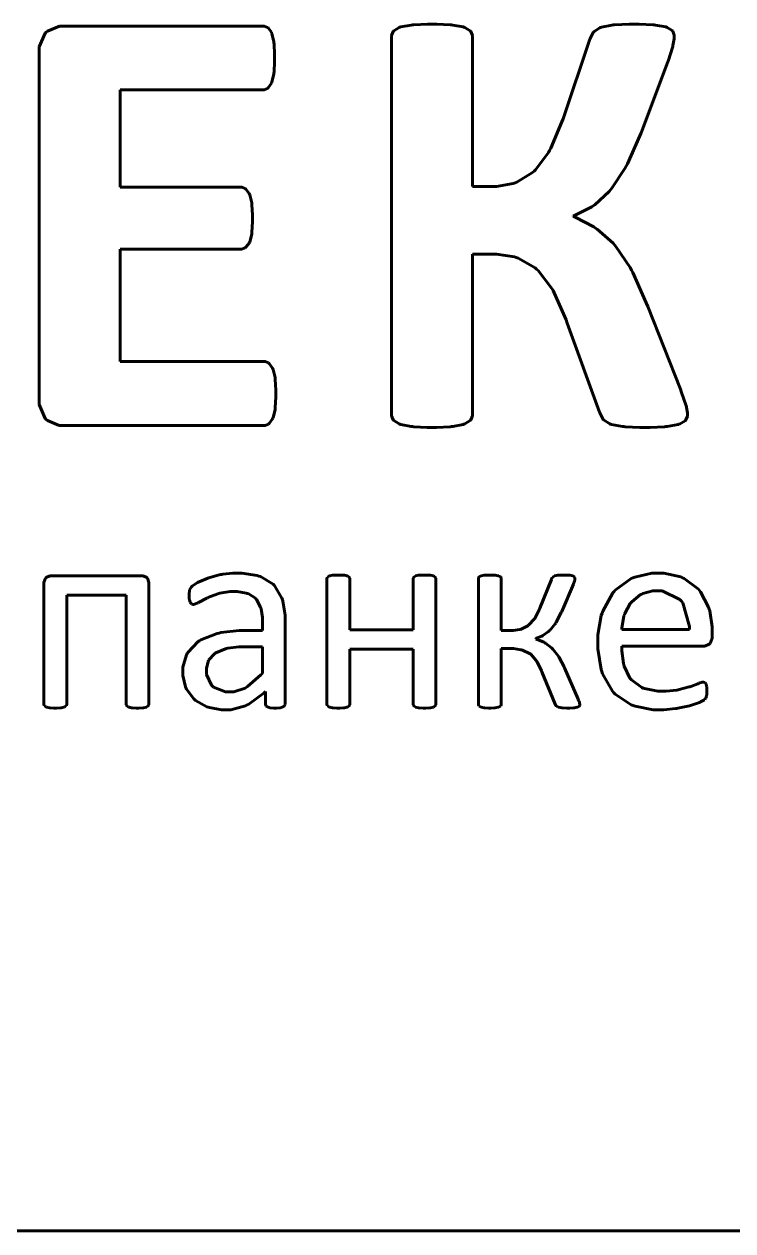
# Model space of a CAD drawing. Header units: millimetres. Extents: x 0 to 242, y 0 to 295.
# Drawn here: x 127.6 to 183.9, y 0 to 95.9 of the extents above; entities that cross this region are included whole.
import ezdxf

# ---------------------------------------------------------------- set-up
doc = ezdxf.new("R2010")
doc.units = ezdxf.units.MM
doc.linetypes.add('K5LT_BASIC', pattern=[0])
doc.layers.add('SLICE', color=1, linetype='Continuous', true_color=0xff0000)

msp = doc.modelspace()

# ---------------------------------------------------------------- linework, layer by layer
at = {"layer": 'SLICE', "color": 5, "linetype": 'K5LT_BASIC', "lineweight": 60, "true_color": 0x0000ff}
for p, q in [((158.584, 95.872), (159.674, 95.92)), ((159.674, 95.92), (160.038, 95.92)), ((160.038, 95.92), (160.423, 95.92)), ((160.423, 95.92), (161.492, 95.872)), ((174.53, 95.872), (175.706, 95.92)), ((175.706, 95.92), (176.102, 95.92)), ((176.102, 95.92), (176.494, 95.92)), ((176.494, 95.92), (177.579, 95.872)), ((128.853, 94.125), (129.315, 95.215)), ((129.315, 95.215), (129.407, 95.291)), ((129.407, 95.291), (129.499, 95.372)), ((129.499, 95.372), (130.443, 95.769)), ((130.443, 95.769), (130.763, 95.769)), ((130.763, 95.769), (146.611, 95.769)), ((146.611, 95.769), (146.708, 95.769)), ((146.708, 95.769), (146.974, 95.665)), ((146.974, 95.665), (147.006, 95.644)), ((147.006, 95.644), (147.034, 95.622)), ((147.034, 95.622), (147.279, 95.269)), ((147.279, 95.269), (147.299, 95.215)), ((147.299, 95.215), (147.316, 95.166)), ((147.316, 95.166), (147.473, 94.51)), ((156.81, 95.025), (156.941, 95.34)), ((156.81, 94.911), (156.81, 95.025)), ((156.941, 95.34), (156.967, 95.367)), ((156.967, 95.367), (156.995, 95.4)), ((156.995, 95.4), (157.434, 95.655)), ((157.434, 95.655), (157.494, 95.676)), ((157.494, 95.676), (157.554, 95.698)), ((157.554, 95.698), (158.373, 95.85)), ((158.373, 95.85), (158.481, 95.861)), ((158.481, 95.861), (158.584, 95.872)), ((161.492, 95.872), (161.595, 95.861)), ((161.595, 95.861), (161.698, 95.85)), ((161.698, 95.85), (162.512, 95.698)), ((162.512, 95.698), (162.577, 95.676)), ((162.577, 95.676), (162.637, 95.655)), ((162.637, 95.655), (163.06, 95.4)), ((163.06, 95.4), (163.087, 95.367)), ((163.087, 95.367), (163.109, 95.34)), ((163.109, 95.34), (163.24, 95.02)), ((163.24, 95.02), (163.24, 94.911)), ((172.598, 94.781), (172.842, 95.253)), ((172.842, 95.253), (172.874, 95.291)), ((172.874, 95.291), (172.902, 95.335)), ((172.902, 95.335), (173.363, 95.638)), ((173.363, 95.638), (173.429, 95.66)), ((173.429, 95.66), (173.488, 95.687)), ((173.488, 95.687), (174.323, 95.85)), ((174.323, 95.85), (174.431, 95.861)), ((174.431, 95.861), (174.53, 95.872)), ((177.579, 95.872), (177.681, 95.861)), ((177.681, 95.861), (177.784, 95.85)), ((177.784, 95.85), (178.598, 95.703)), ((178.598, 95.703), (178.658, 95.682)), ((178.658, 95.682), (178.717, 95.665)), ((178.717, 95.665), (179.113, 95.421)), ((179.113, 95.421), (179.136, 95.389)), ((179.136, 95.389), (179.152, 95.362)), ((179.152, 95.362), (179.26, 95.047)), ((179.26, 95.047), (179.26, 94.938)), ((128.853, 93.734), (128.853, 94.125)), ((147.473, 94.51), (147.484, 94.428)), ((147.484, 94.428), (147.49, 94.347)), ((147.49, 94.347), (147.538, 93.495)), ((156.81, 64.904), (156.81, 94.911)), ((163.24, 94.911), (163.24, 83.008)), ((170.444, 88.401), (172.581, 94.722)), ((172.581, 94.722), (172.598, 94.781)), ((179.13, 94.076), (178.811, 93.056)), ((179.152, 94.152), (179.13, 94.076)), ((179.169, 94.233), (179.152, 94.152)), ((179.26, 94.743), (179.169, 94.233)), ((179.26, 94.938), (179.26, 94.743)), ((128.853, 66.059), (128.853, 93.734)), ((147.538, 93.495), (147.538, 93.208)), ((147.538, 93.208), (147.538, 92.915)), ((178.811, 93.056), (178.766, 92.931)), ((147.49, 92.117), (147.484, 92.036)), ((147.538, 92.915), (147.49, 92.117)), ((178.766, 92.931), (176.64, 87.294)), ((147.279, 91.217), (147.034, 90.853)), ((147.299, 91.266), (147.279, 91.217)), ((147.316, 91.314), (147.299, 91.266)), ((147.473, 91.96), (147.316, 91.314)), ((147.484, 92.036), (147.473, 91.96)), ((146.611, 90.696), (135.282, 90.696)), ((135.282, 90.696), (135.282, 82.959)), ((146.698, 90.696), (146.611, 90.696)), ((146.974, 90.804), (146.698, 90.696)), ((147.006, 90.826), (146.974, 90.804)), ((147.034, 90.853), (147.006, 90.826)), ((170.358, 88.151), (170.444, 88.401)), ((169.467, 86.063), (170.358, 88.151)), ((176.64, 87.294), (176.542, 87.034)), ((176.542, 87.034), (175.56, 84.809)), ((168.252, 84.343), (169.283, 85.721)), ((169.283, 85.721), (169.376, 85.889)), ((169.376, 85.889), (169.467, 86.063)), ((175.359, 84.44), (174.329, 82.878)), ((175.463, 84.625), (175.359, 84.44)), ((175.56, 84.809), (175.463, 84.625)), ((166.766, 83.355), (168.03, 84.131)), ((168.03, 84.131), (168.144, 84.234)), ((168.144, 84.234), (168.252, 84.343)), ((135.282, 82.959), (144.826, 82.959)), ((144.826, 82.959), (144.923, 82.959)), ((144.923, 82.959), (145.199, 82.851)), ((145.199, 82.851), (145.233, 82.824)), ((145.233, 82.824), (145.259, 82.802)), ((145.259, 82.802), (145.52, 82.455)), ((163.24, 83.008), (164.688, 83.008)), ((164.688, 83.008), (165.17, 83.008)), ((165.17, 83.008), (166.49, 83.258)), ((166.49, 83.258), (166.63, 83.301)), ((166.63, 83.301), (166.766, 83.355)), ((174.112, 82.623), (172.967, 81.57)), ((174.22, 82.748), (174.112, 82.623)), ((174.329, 82.878), (174.22, 82.748)), ((145.52, 82.455), (145.542, 82.406)), ((145.542, 82.406), (145.558, 82.362)), ((145.558, 82.362), (145.716, 81.728)), ((145.716, 81.728), (145.726, 81.646)), ((145.726, 81.646), (145.731, 81.57)), ((145.731, 81.57), (145.78, 80.762)), ((172.967, 81.57), (172.848, 81.484)), ((145.78, 80.762), (145.78, 80.491)), ((171.399, 80.729), (171.252, 80.675)), ((171.252, 80.675), (171.252, 80.659)), ((171.252, 80.659), (171.415, 80.588)), ((172.729, 81.402), (171.399, 80.729)), ((171.415, 80.588), (172.891, 79.802)), ((172.848, 81.484), (172.729, 81.402)), ((145.78, 80.198), (145.731, 79.389)), ((145.78, 80.491), (145.78, 80.198)), ((172.891, 79.802), (173.027, 79.71)), ((173.027, 79.71), (173.156, 79.623)), ((173.156, 79.623), (174.411, 78.505)), ((145.716, 79.232), (145.558, 78.614)), ((145.726, 79.308), (145.716, 79.232)), ((145.731, 79.389), (145.726, 79.308)), ((144.826, 78.038), (135.282, 78.038)), ((135.282, 78.038), (135.282, 69.097)), ((144.917, 78.038), (144.826, 78.038)), ((145.199, 78.142), (144.917, 78.038)), ((145.233, 78.163), (145.199, 78.142)), ((145.259, 78.185), (145.233, 78.163)), ((145.52, 78.516), (145.259, 78.185)), ((145.542, 78.565), (145.52, 78.516)), ((145.558, 78.614), (145.542, 78.565)), ((174.411, 78.505), (174.53, 78.369)), ((174.53, 78.369), (174.644, 78.234)), ((174.644, 78.234), (175.761, 76.579)), ((164.688, 77.637), (163.24, 77.637)), ((163.24, 77.637), (163.24, 64.904)), ((165.16, 77.637), (164.688, 77.637)), ((166.576, 77.415), (165.16, 77.637)), ((166.727, 77.366), (166.576, 77.415)), ((166.874, 77.322), (166.727, 77.366)), ((168.226, 76.557), (166.874, 77.322)), ((168.345, 76.449), (168.226, 76.557)), ((168.463, 76.34), (168.345, 76.449)), ((169.549, 74.919), (168.463, 76.34)), ((175.761, 76.579), (175.87, 76.378)), ((175.87, 76.378), (175.973, 76.183)), ((175.973, 76.183), (177.052, 73.769)), ((169.652, 74.745), (169.549, 74.919)), ((169.749, 74.572), (169.652, 74.745)), ((170.688, 72.412), (169.749, 74.572)), ((177.052, 73.769), (177.166, 73.481)), ((177.166, 73.481), (179.77, 66.895)), ((170.78, 72.152), (170.688, 72.412)), ((173.335, 65.077), (170.78, 72.152)), ((135.282, 69.097), (146.687, 69.097)), ((146.687, 69.097), (146.784, 69.097)), ((146.784, 69.097), (147.055, 68.989)), ((147.055, 68.989), (147.088, 68.962)), ((147.088, 68.962), (147.115, 68.94)), ((147.115, 68.94), (147.376, 68.582)), ((147.376, 68.582), (147.398, 68.528)), ((147.398, 68.528), (147.419, 68.479)), ((147.419, 68.479), (147.572, 67.839)), ((147.572, 67.839), (147.581, 67.757)), ((147.581, 67.757), (147.592, 67.676)), ((147.592, 67.676), (147.641, 66.841)), ((147.641, 66.26), (147.592, 65.446)), ((147.641, 66.841), (147.641, 66.558)), ((147.641, 66.558), (147.641, 66.26)), ((179.77, 66.895), (179.836, 66.732)), ((179.836, 66.732), (180.226, 65.571)), ((128.853, 65.69), (128.853, 66.059)), ((129.315, 64.584), (128.853, 65.69)), ((147.572, 65.289), (147.419, 64.643)), ((147.581, 65.365), (147.572, 65.289)), ((147.592, 65.446), (147.581, 65.365)), ((180.226, 65.571), (180.242, 65.506)), ((180.242, 65.506), (180.254, 65.446)), ((180.254, 65.446), (180.319, 65.023)), ((129.407, 64.502), (129.315, 64.584)), ((129.499, 64.426), (129.407, 64.502)), ((130.421, 64.025), (129.499, 64.426)), ((147.376, 64.546), (147.115, 64.182)), ((147.398, 64.594), (147.376, 64.546)), ((147.419, 64.643), (147.398, 64.594)), ((156.81, 64.801), (156.81, 64.904)), ((156.941, 64.481), (156.81, 64.801)), ((156.967, 64.448), (156.941, 64.481)), ((156.995, 64.421), (156.967, 64.448)), ((157.434, 64.16), (156.995, 64.421)), ((163.06, 64.421), (162.637, 64.16)), ((163.087, 64.448), (163.06, 64.421)), ((163.109, 64.481), (163.087, 64.448)), ((163.24, 64.79), (163.109, 64.481)), ((163.24, 64.904), (163.24, 64.79)), ((173.352, 65.023), (173.335, 65.077)), ((173.597, 64.54), (173.352, 65.023)), ((173.629, 64.502), (173.597, 64.54)), ((173.662, 64.464), (173.629, 64.502)), ((174.149, 64.16), (173.662, 64.464)), ((180.14, 64.399), (179.699, 64.139)), ((180.166, 64.426), (180.14, 64.399)), ((180.188, 64.459), (180.166, 64.426)), ((180.319, 64.768), (180.188, 64.459)), ((180.319, 65.023), (180.319, 64.877)), ((180.319, 64.877), (180.319, 64.768)), ((130.763, 64.025), (130.421, 64.025)), ((146.687, 64.025), (130.763, 64.025)), ((146.779, 64.025), (146.687, 64.025)), ((147.055, 64.133), (146.779, 64.025)), ((147.088, 64.155), (147.055, 64.133)), ((147.115, 64.182), (147.088, 64.155)), ((157.494, 64.133), (157.434, 64.16)), ((157.554, 64.112), (157.494, 64.133)), ((158.373, 63.943), (157.554, 64.112)), ((158.481, 63.933), (158.373, 63.943)), ((158.584, 63.922), (158.481, 63.933)), ((159.648, 63.873), (158.584, 63.922)), ((160.038, 63.873), (159.648, 63.873)), ((160.402, 63.873), (160.038, 63.873)), ((161.492, 63.922), (160.402, 63.873)), ((161.595, 63.933), (161.492, 63.922)), ((161.698, 63.943), (161.595, 63.933)), ((162.512, 64.112), (161.698, 63.943)), ((162.577, 64.133), (162.512, 64.112)), ((162.637, 64.16), (162.577, 64.133)), ((174.22, 64.133), (174.149, 64.16)), ((174.285, 64.112), (174.22, 64.133)), ((175.159, 63.943), (174.285, 64.112)), ((175.267, 63.933), (175.159, 63.943)), ((175.37, 63.922), (175.267, 63.933)), ((176.548, 63.873), (175.37, 63.922)), ((176.976, 63.873), (176.548, 63.873)), ((177.356, 63.873), (176.976, 63.873)), ((178.506, 63.922), (177.356, 63.873)), ((178.615, 63.933), (178.506, 63.922)), ((178.717, 63.943), (178.615, 63.933)), ((179.574, 64.101), (178.717, 63.943)), ((179.64, 64.117), (179.574, 64.101)), ((179.699, 64.139), (179.64, 64.117)), ((129.217, 51.541), (129.342, 51.883)), ((129.342, 51.883), (129.369, 51.91)), ((129.369, 51.91), (129.391, 51.937)), ((129.391, 51.937), (129.678, 52.067)), ((129.678, 52.067), (129.776, 52.067)), ((129.776, 52.067), (137.013, 52.067)), ((137.013, 52.067), (137.111, 52.067)), ((137.111, 52.067), (137.393, 51.937)), ((137.393, 51.937), (137.42, 51.91)), ((137.42, 51.91), (137.442, 51.883)), ((137.442, 51.883), (137.561, 51.536)), ((141.538, 51.595), (142.232, 51.894)), ((142.232, 51.894), (142.314, 51.921)), ((142.314, 51.921), (142.39, 51.948)), ((142.39, 51.948), (143.247, 52.17)), ((143.247, 52.17), (143.345, 52.187)), ((143.345, 52.187), (143.437, 52.208)), ((143.437, 52.208), (144.213, 52.29)), ((144.213, 52.29), (144.473, 52.29)), ((144.473, 52.29), (144.923, 52.29)), ((144.923, 52.29), (146.16, 52.094)), ((146.16, 52.094), (146.286, 52.051)), ((146.286, 52.051), (146.41, 52.013)), ((146.41, 52.013), (147.413, 51.422)), ((151.694, 51.829), (151.722, 51.932)), ((151.694, 51.791), (151.694, 51.829)), ((151.722, 51.932), (151.733, 51.943)), ((151.733, 51.943), (151.738, 51.953)), ((151.738, 51.953), (151.856, 52.046)), ((151.856, 52.046), (151.879, 52.051)), ((151.879, 52.051), (151.895, 52.062)), ((151.895, 52.062), (152.129, 52.116)), ((152.129, 52.116), (152.16, 52.116)), ((152.16, 52.116), (152.188, 52.122)), ((152.188, 52.122), (152.497, 52.132)), ((152.497, 52.132), (152.606, 52.132)), ((152.606, 52.132), (152.715, 52.132)), ((152.715, 52.132), (153.017, 52.122)), ((153.017, 52.122), (153.051, 52.116)), ((153.051, 52.116), (153.077, 52.116)), ((153.077, 52.116), (153.311, 52.062)), ((153.311, 52.062), (153.333, 52.051)), ((153.333, 52.051), (153.349, 52.046)), ((153.349, 52.046), (153.463, 51.953)), ((153.463, 51.953), (153.474, 51.943)), ((153.474, 51.943), (153.479, 51.932)), ((153.479, 51.932), (153.517, 51.829)), ((153.517, 51.829), (153.517, 51.791)), ((158.53, 51.829), (158.567, 51.932)), ((158.53, 51.791), (158.53, 51.829)), ((158.567, 51.932), (158.579, 51.943)), ((158.579, 51.943), (158.584, 51.953)), ((158.584, 51.953), (158.704, 52.046)), ((158.704, 52.046), (158.72, 52.051)), ((158.72, 52.051), (158.737, 52.062)), ((158.737, 52.062), (158.965, 52.116)), ((158.965, 52.116), (158.997, 52.116)), ((158.997, 52.116), (159.024, 52.122)), ((159.024, 52.122), (159.344, 52.132)), ((159.344, 52.132), (159.452, 52.132)), ((159.452, 52.132), (159.561, 52.132)), ((159.561, 52.132), (159.854, 52.122)), ((159.854, 52.122), (159.887, 52.116)), ((159.887, 52.116), (159.913, 52.116)), ((159.913, 52.116), (160.147, 52.062)), ((160.147, 52.062), (160.169, 52.051)), ((160.169, 52.051), (160.185, 52.046)), ((160.185, 52.046), (160.299, 51.953)), ((160.299, 51.953), (160.309, 51.943)), ((160.309, 51.943), (160.315, 51.932)), ((160.315, 51.932), (160.354, 51.829)), ((160.354, 51.829), (160.354, 51.791)), ((163.722, 51.91), (163.761, 51.975)), ((163.722, 51.883), (163.722, 51.91)), ((163.722, 41.835), (163.722, 51.883)), ((163.761, 51.975), (163.772, 51.981)), ((163.772, 51.981), (163.776, 51.991)), ((163.776, 51.991), (163.906, 52.062)), ((163.906, 52.062), (163.929, 52.067)), ((163.929, 52.067), (163.945, 52.073)), ((163.945, 52.073), (164.183, 52.116)), ((164.183, 52.116), (164.216, 52.116)), ((164.216, 52.116), (164.242, 52.122)), ((164.242, 52.122), (164.53, 52.132)), ((164.53, 52.132), (164.629, 52.132)), ((164.629, 52.132), (164.726, 52.132)), ((164.726, 52.132), (164.997, 52.122)), ((164.997, 52.122), (165.03, 52.116)), ((165.03, 52.116), (165.056, 52.116)), ((165.056, 52.116), (165.295, 52.073)), ((165.295, 52.073), (165.317, 52.067)), ((165.317, 52.067), (165.334, 52.062)), ((165.334, 52.062), (165.474, 51.991)), ((165.474, 51.991), (165.485, 51.981)), ((165.485, 51.981), (165.491, 51.975)), ((165.491, 51.975), (165.54, 51.905)), ((165.54, 51.905), (165.54, 51.877)), ((165.54, 51.877), (165.54, 47.727)), ((169.522, 51.807), (169.587, 51.937)), ((169.522, 51.791), (169.522, 51.807)), ((169.587, 51.937), (169.598, 51.948)), ((169.598, 51.948), (169.604, 51.959)), ((169.604, 51.959), (169.738, 52.051)), ((169.738, 52.051), (169.761, 52.057)), ((169.761, 52.057), (169.777, 52.067)), ((169.777, 52.067), (170.022, 52.116)), ((170.022, 52.116), (170.054, 52.116)), ((170.054, 52.116), (170.081, 52.122)), ((170.081, 52.122), (170.417, 52.132)), ((170.417, 52.132), (170.531, 52.132)), ((170.531, 52.132), (170.64, 52.132)), ((170.64, 52.132), (170.933, 52.122)), ((170.933, 52.122), (170.965, 52.116)), ((170.965, 52.116), (170.992, 52.116)), ((170.992, 52.116), (171.215, 52.073)), ((171.215, 52.073), (171.231, 52.067)), ((171.231, 52.067), (171.241, 52.062)), ((171.241, 52.062), (171.351, 51.991)), ((171.351, 51.991), (171.356, 51.981)), ((171.356, 51.981), (171.361, 51.975)), ((171.361, 51.975), (171.388, 51.91)), ((171.388, 51.834), (171.366, 51.693)), ((171.388, 51.91), (171.388, 51.883)), ((171.388, 51.883), (171.388, 51.834)), ((174.595, 50.944), (175.842, 51.85)), ((175.842, 51.85), (175.988, 51.91)), ((175.988, 51.91), (176.135, 51.975)), ((176.135, 51.975), (177.497, 52.29)), ((177.497, 52.29), (177.954, 52.29)), ((177.954, 52.29), (178.447, 52.29)), ((178.447, 52.29), (179.798, 51.981)), ((179.798, 51.981), (179.933, 51.915)), ((179.933, 51.915), (180.069, 51.856)), ((180.069, 51.856), (181.187, 51.02)), ((129.217, 51.416), (129.217, 51.541)), ((129.217, 41.906), (129.217, 51.416)), ((137.561, 51.536), (137.561, 51.416)), ((137.561, 51.416), (137.561, 41.906)), ((140.746, 50.602), (140.773, 50.901)), ((140.773, 50.901), (140.784, 50.928)), ((140.784, 50.928), (140.789, 50.955)), ((140.789, 50.955), (140.941, 51.205)), ((140.941, 51.205), (140.968, 51.226)), ((140.968, 51.226), (140.99, 51.254)), ((140.99, 51.254), (141.419, 51.53)), ((141.419, 51.53), (141.478, 51.563)), ((141.478, 51.563), (141.538, 51.595)), ((147.413, 51.422), (147.49, 51.34)), ((147.49, 51.34), (147.566, 51.264)), ((147.566, 51.264), (148.119, 50.299)), ((151.694, 41.906), (151.694, 51.791)), ((153.517, 51.791), (153.517, 47.771)), ((158.53, 47.771), (158.53, 51.791)), ((160.354, 51.791), (160.354, 41.906)), ((168.605, 49.512), (169.522, 51.791)), ((171.28, 51.416), (170.336, 49.241)), ((171.286, 51.443), (171.28, 51.416)), ((171.356, 51.655), (171.286, 51.443)), ((171.361, 51.671), (171.356, 51.655)), ((171.366, 51.693), (171.361, 51.671)), ((174.491, 50.825), (174.595, 50.944)), ((177.567, 50.874), (176.77, 50.668)), ((177.866, 50.874), (177.567, 50.874)), ((178.327, 50.874), (177.866, 50.874)), ((179.727, 50.196), (178.327, 50.874)), ((181.187, 51.02), (181.279, 50.912)), ((181.279, 50.912), (181.366, 50.809)), ((135.738, 50.537), (131.04, 50.537)), ((131.04, 50.537), (131.04, 41.906)), ((135.738, 41.906), (135.738, 50.537)), ((140.746, 50.494), (140.746, 50.602)), ((140.746, 50.429), (140.746, 50.494)), ((140.762, 50.217), (140.746, 50.429)), ((140.768, 50.19), (140.762, 50.217)), ((140.768, 50.168), (140.768, 50.19)), ((140.827, 49.984), (140.768, 50.168)), ((140.838, 49.968), (140.827, 49.984)), ((140.844, 49.957), (140.838, 49.968)), ((140.941, 49.848), (140.844, 49.957)), ((141.457, 49.93), (141.109, 49.794)), ((141.505, 49.957), (141.457, 49.93)), ((141.549, 49.984), (141.505, 49.957)), ((142.108, 50.277), (141.549, 49.984)), ((142.178, 50.31), (142.108, 50.277)), ((142.243, 50.347), (142.178, 50.31)), ((143.019, 50.641), (142.243, 50.347)), ((143.111, 50.668), (143.019, 50.641)), ((143.198, 50.695), (143.111, 50.668)), ((144.006, 50.83), (143.198, 50.695)), ((144.31, 50.83), (144.006, 50.83)), ((144.555, 50.83), (144.31, 50.83)), ((145.287, 50.706), (144.555, 50.83)), ((145.363, 50.678), (145.287, 50.706)), ((145.433, 50.657), (145.363, 50.678)), ((146.009, 50.288), (145.433, 50.657)), ((146.058, 50.239), (146.009, 50.288)), ((146.101, 50.19), (146.058, 50.239)), ((146.426, 49.588), (146.101, 50.19)), ((148.119, 50.299), (148.156, 50.179)), ((148.156, 50.179), (148.19, 50.065)), ((148.19, 50.065), (148.369, 48.942)), ((173.597, 49.273), (174.388, 50.711)), ((174.388, 50.711), (174.491, 50.825)), ((175.783, 49.881), (175.338, 49.067)), ((175.842, 49.946), (175.783, 49.881)), ((175.897, 50.017), (175.842, 49.946)), ((176.602, 50.586), (175.897, 50.017)), ((176.688, 50.624), (176.602, 50.586)), ((176.77, 50.668), (176.688, 50.624)), ((179.841, 50.06), (179.727, 50.196)), ((179.949, 49.924), (179.841, 50.06)), ((180.481, 48.053), (179.949, 49.924)), ((181.366, 50.809), (182.005, 49.572)), ((140.952, 49.837), (140.941, 49.848)), ((140.963, 49.832), (140.952, 49.837)), ((141.066, 49.794), (140.963, 49.832)), ((141.109, 49.794), (141.066, 49.794)), ((146.448, 49.512), (146.426, 49.588)), ((146.465, 49.442), (146.448, 49.512)), ((146.567, 48.752), (146.465, 49.442)), ((148.369, 48.942), (148.369, 48.563)), ((168.231, 48.747), (168.573, 49.431)), ((168.573, 49.431), (168.605, 49.512)), ((170.298, 49.149), (169.902, 48.378)), ((170.336, 49.241), (170.298, 49.149)), ((173.211, 47.385), (173.483, 48.932)), ((173.483, 48.932), (173.542, 49.1)), ((173.542, 49.1), (173.597, 49.273)), ((175.311, 48.975), (175.279, 48.883)), ((175.338, 49.067), (175.311, 48.975)), ((182.005, 49.572), (182.049, 49.425)), ((182.049, 49.425), (182.087, 49.284)), ((182.087, 49.284), (182.298, 48.031)), ((146.567, 48.497), (146.567, 48.752)), ((146.567, 47.727), (146.567, 48.497)), ((148.369, 48.563), (148.369, 41.895)), ((167.119, 47.836), (167.64, 48.096)), ((167.64, 48.096), (167.688, 48.129)), ((167.688, 48.129), (167.731, 48.167)), ((167.731, 48.167), (168.155, 48.633)), ((168.155, 48.633), (168.192, 48.687)), ((168.192, 48.687), (168.231, 48.747)), ((169.815, 48.253), (169.381, 47.732)), ((169.858, 48.313), (169.815, 48.253)), ((169.902, 48.378), (169.858, 48.313)), ((175.279, 48.883), (175.105, 47.917)), ((180.476, 47.814), (180.481, 48.053)), ((182.298, 48.031), (182.298, 47.608)), ((141.674, 46.984), (142.97, 47.488)), ((142.97, 47.488), (143.128, 47.521)), ((143.128, 47.521), (143.28, 47.559)), ((143.28, 47.559), (144.723, 47.727)), ((144.723, 47.727), (145.205, 47.727)), ((145.205, 47.727), (146.567, 47.727)), ((153.517, 47.771), (158.53, 47.771)), ((165.54, 47.727), (166.305, 47.727)), ((166.305, 47.727), (166.495, 47.727)), ((166.495, 47.727), (167.005, 47.803)), ((167.005, 47.803), (167.065, 47.819)), ((167.065, 47.819), (167.119, 47.836)), ((168.317, 47.109), (168.28, 47.092)), ((168.28, 47.092), (168.28, 47.071)), ((168.28, 47.071), (168.34, 47.049)), ((168.752, 47.282), (168.317, 47.109)), ((168.34, 47.049), (168.93, 46.788)), ((168.801, 47.304), (168.752, 47.282)), ((168.844, 47.331), (168.801, 47.304)), ((169.294, 47.651), (168.844, 47.331)), ((169.337, 47.689), (169.294, 47.651)), ((169.381, 47.732), (169.337, 47.689)), ((173.211, 46.81), (173.211, 47.385)), ((175.105, 47.917), (175.105, 47.814)), ((175.105, 47.814), (180.476, 47.814)), ((182.298, 47.125), (182.12, 46.702)), ((182.298, 47.608), (182.298, 47.277)), ((182.298, 47.277), (182.298, 47.125)), ((140.643, 45.991), (141.462, 46.848)), ((141.462, 46.848), (141.571, 46.913)), ((141.571, 46.913), (141.674, 46.984)), ((143.638, 46.278), (142.878, 45.964)), ((143.73, 46.295), (143.638, 46.278)), ((143.817, 46.317), (143.73, 46.295)), ((144.695, 46.42), (143.817, 46.317)), ((145.022, 46.42), (144.695, 46.42)), ((146.567, 46.42), (145.022, 46.42)), ((146.567, 44.32), (146.567, 46.42)), ((158.53, 46.241), (153.517, 46.241)), ((153.517, 46.241), (153.517, 41.906)), ((158.53, 41.906), (158.53, 46.241)), ((166.305, 46.284), (165.54, 46.284)), ((165.54, 46.284), (165.54, 41.835)), ((166.499, 46.284), (166.305, 46.284)), ((167.091, 46.203), (166.499, 46.284)), ((167.156, 46.186), (167.091, 46.203)), ((167.216, 46.17), (167.156, 46.186)), ((167.774, 45.91), (167.216, 46.17)), ((168.93, 46.788), (168.984, 46.756)), ((168.984, 46.756), (169.04, 46.723)), ((169.04, 46.723), (169.538, 46.344)), ((169.538, 46.344), (169.587, 46.295)), ((169.587, 46.295), (169.63, 46.251)), ((169.63, 46.251), (170.065, 45.703)), ((173.211, 46.268), (173.211, 46.81)), ((173.477, 44.629), (173.211, 46.268)), ((181.594, 46.49), (175.105, 46.49)), ((175.105, 46.49), (175.105, 46.121)), ((175.105, 46.121), (175.24, 45.117)), ((181.708, 46.49), (181.594, 46.49)), ((182.049, 46.642), (181.708, 46.49)), ((182.087, 46.669), (182.049, 46.642)), ((182.12, 46.702), (182.087, 46.669)), ((140.252, 44.803), (140.529, 45.79)), ((140.529, 45.79), (140.589, 45.888)), ((140.589, 45.888), (140.643, 45.991)), ((142.254, 45.275), (142.118, 44.716)), ((142.287, 45.329), (142.254, 45.275)), ((142.314, 45.389), (142.287, 45.329)), ((142.759, 45.882), (142.314, 45.389)), ((142.818, 45.92), (142.759, 45.882)), ((142.878, 45.964), (142.818, 45.92)), ((167.824, 45.872), (167.774, 45.91)), ((167.873, 45.839), (167.824, 45.872)), ((168.306, 45.351), (167.873, 45.839)), ((168.345, 45.291), (168.306, 45.351)), ((168.383, 45.231), (168.345, 45.291)), ((168.73, 44.526), (168.383, 45.231)), ((170.065, 45.703), (170.108, 45.638)), ((170.108, 45.638), (170.145, 45.579)), ((170.145, 45.579), (170.526, 44.852)), ((175.24, 45.117), (175.267, 45.004)), ((140.252, 44.439), (140.252, 44.803)), ((140.252, 44.146), (140.252, 44.439)), ((140.453, 43.262), (140.252, 44.146)), ((142.118, 44.716), (142.118, 44.526)), ((142.118, 44.526), (142.118, 44.222)), ((142.118, 44.222), (142.52, 43.381)), ((145.39, 43.267), (146.454, 44.195)), ((146.454, 44.195), (146.567, 44.32)), ((168.762, 44.445), (168.73, 44.526)), ((169.815, 41.884), (168.762, 44.445)), ((170.526, 44.852), (170.563, 44.77)), ((170.563, 44.77), (171.648, 42.264)), ((173.531, 44.461), (173.477, 44.629)), ((173.58, 44.293), (173.531, 44.461)), ((174.366, 42.893), (173.58, 44.293)), ((175.267, 45.004), (175.294, 44.895)), ((175.294, 44.895), (175.755, 43.951)), ((140.496, 43.164), (140.453, 43.262)), ((140.534, 43.072), (140.496, 43.164)), ((142.52, 43.381), (142.601, 43.305)), ((142.601, 43.305), (142.683, 43.229)), ((142.683, 43.229), (143.648, 42.844)), ((145.19, 43.148), (145.292, 43.208)), ((145.292, 43.208), (145.39, 43.267)), ((175.755, 43.951), (175.82, 43.87)), ((175.82, 43.87), (175.88, 43.794)), ((175.88, 43.794), (176.711, 43.186)), ((176.711, 43.186), (176.813, 43.143)), ((179.662, 43.029), (180.454, 43.24)), ((180.454, 43.24), (180.524, 43.262)), ((180.524, 43.262), (180.59, 43.289)), ((180.59, 43.289), (181.142, 43.501)), ((181.142, 43.501), (181.187, 43.517)), ((181.187, 43.517), (181.23, 43.539)), ((181.23, 43.539), (181.49, 43.631)), ((181.49, 43.631), (181.577, 43.631)), ((181.577, 43.631), (181.609, 43.631)), ((181.609, 43.631), (181.702, 43.604)), ((181.702, 43.604), (181.713, 43.593)), ((181.713, 43.593), (181.717, 43.587)), ((181.717, 43.587), (181.799, 43.495)), ((181.799, 43.495), (181.805, 43.479)), ((181.805, 43.479), (181.81, 43.468)), ((181.81, 43.468), (181.848, 43.295)), ((181.848, 43.295), (181.854, 43.267)), ((181.854, 43.267), (181.854, 43.246)), ((181.854, 43.246), (181.87, 43.018)), ((141.115, 42.285), (140.534, 43.072)), ((141.191, 42.22), (141.115, 42.285)), ((141.261, 42.161), (141.191, 42.22)), ((143.648, 42.844), (143.974, 42.844)), ((143.974, 42.844), (144.299, 42.844)), ((144.299, 42.844), (145.19, 43.148)), ((146.698, 42.768), (145.498, 41.873)), ((146.806, 42.882), (146.698, 42.768)), ((146.806, 41.895), (146.806, 42.882)), ((171.648, 42.264), (171.654, 42.253)), ((171.654, 42.253), (171.708, 42.134)), ((174.47, 42.779), (174.366, 42.893)), ((174.573, 42.671), (174.47, 42.779)), ((175.859, 41.83), (174.573, 42.671)), ((176.813, 43.143), (176.916, 43.105)), ((176.916, 43.105), (177.969, 42.893)), ((177.969, 42.893), (178.322, 42.893)), ((178.322, 42.893), (178.631, 42.893)), ((178.631, 42.893), (179.483, 42.991)), ((179.483, 42.991), (179.574, 43.007)), ((179.574, 43.007), (179.662, 43.029)), ((181.669, 42.22), (181.37, 42.063)), ((181.68, 42.231), (181.669, 42.22)), ((181.691, 42.242), (181.68, 42.231)), ((181.767, 42.345), (181.691, 42.242)), ((181.777, 42.356), (181.767, 42.345)), ((181.783, 42.367), (181.777, 42.356)), ((181.827, 42.492), (181.783, 42.367)), ((181.831, 42.502), (181.827, 42.492)), ((181.854, 42.671), (181.831, 42.519)), ((181.831, 42.519), (181.831, 42.502)), ((181.859, 42.687), (181.854, 42.671)), ((181.87, 42.877), (181.859, 42.709)), ((181.859, 42.709), (181.859, 42.687)), ((181.87, 43.018), (181.87, 42.937)), ((181.87, 42.937), (181.87, 42.877)), ((129.217, 41.873), (129.217, 41.906)), ((129.25, 41.765), (129.217, 41.873)), ((129.255, 41.754), (129.25, 41.765)), ((129.26, 41.748), (129.255, 41.754)), ((129.38, 41.662), (129.26, 41.748)), ((129.401, 41.651), (129.38, 41.662)), ((129.418, 41.645), (129.401, 41.651)), ((129.651, 41.591), (129.418, 41.645)), ((129.684, 41.586), (129.651, 41.591)), ((129.711, 41.586), (129.684, 41.586)), ((130.015, 41.564), (129.711, 41.586)), ((130.128, 41.564), (130.015, 41.564)), ((130.226, 41.564), (130.128, 41.564)), ((130.53, 41.586), (130.226, 41.564)), ((130.562, 41.586), (130.53, 41.586)), ((130.59, 41.591), (130.562, 41.586)), ((130.828, 41.645), (130.59, 41.591)), ((130.845, 41.651), (130.828, 41.645)), ((130.861, 41.662), (130.845, 41.651)), ((130.986, 41.748), (130.861, 41.662)), ((130.996, 41.754), (130.986, 41.748)), ((131.002, 41.765), (130.996, 41.754)), ((131.04, 41.868), (131.002, 41.765)), ((131.04, 41.906), (131.04, 41.868)), ((135.738, 41.873), (135.738, 41.906)), ((135.776, 41.765), (135.738, 41.873)), ((135.787, 41.754), (135.776, 41.765)), ((135.792, 41.748), (135.787, 41.754)), ((135.912, 41.662), (135.792, 41.748)), ((135.934, 41.651), (135.912, 41.662)), ((135.95, 41.645), (135.934, 41.651)), ((136.183, 41.591), (135.95, 41.645)), ((136.216, 41.586), (136.183, 41.591)), ((136.243, 41.586), (136.216, 41.586)), ((136.547, 41.564), (136.243, 41.586)), ((136.661, 41.564), (136.547, 41.564)), ((136.758, 41.564), (136.661, 41.564)), ((137.067, 41.586), (136.758, 41.564)), ((137.1, 41.586), (137.067, 41.586)), ((137.127, 41.591), (137.1, 41.586)), ((137.36, 41.645), (137.127, 41.591)), ((137.377, 41.651), (137.36, 41.645)), ((137.393, 41.662), (137.377, 41.651)), ((137.507, 41.748), (137.393, 41.662)), ((137.518, 41.754), (137.507, 41.748)), ((137.523, 41.765), (137.518, 41.754)), ((137.561, 41.868), (137.523, 41.765)), ((137.561, 41.906), (137.561, 41.868)), ((142.156, 41.667), (141.261, 42.161)), ((142.265, 41.629), (142.156, 41.667)), ((142.368, 41.597), (142.265, 41.629)), ((143.323, 41.428), (142.368, 41.597)), ((143.681, 41.428), (143.323, 41.428)), ((144.066, 41.428), (143.681, 41.428)), ((145.233, 41.748), (144.066, 41.428)), ((145.369, 41.808), (145.233, 41.748)), ((145.498, 41.873), (145.369, 41.808)), ((146.806, 41.851), (146.806, 41.895)), ((146.872, 41.705), (146.806, 41.851)), ((146.887, 41.694), (146.872, 41.705)), ((146.898, 41.683), (146.887, 41.694)), ((147.105, 41.602), (146.898, 41.683)), ((147.137, 41.597), (147.105, 41.602)), ((147.165, 41.591), (147.137, 41.597)), ((147.473, 41.564), (147.165, 41.591)), ((147.587, 41.564), (147.473, 41.564)), ((147.69, 41.564), (147.587, 41.564)), ((148.01, 41.591), (147.69, 41.564)), ((148.037, 41.597), (148.01, 41.591)), ((148.059, 41.602), (148.037, 41.597)), ((148.266, 41.683), (148.059, 41.602)), ((148.281, 41.694), (148.266, 41.683)), ((148.292, 41.705), (148.281, 41.694)), ((148.369, 41.846), (148.292, 41.705)), ((148.369, 41.895), (148.369, 41.846)), ((151.694, 41.873), (151.694, 41.906)), ((151.722, 41.765), (151.694, 41.873)), ((151.733, 41.754), (151.722, 41.765)), ((151.738, 41.748), (151.733, 41.754)), ((151.856, 41.662), (151.738, 41.748)), ((151.879, 41.651), (151.856, 41.662)), ((151.895, 41.645), (151.879, 41.651)), ((152.129, 41.591), (151.895, 41.645)), ((152.16, 41.586), (152.129, 41.591)), ((152.188, 41.586), (152.16, 41.586)), ((152.491, 41.564), (152.188, 41.586)), ((152.606, 41.564), (152.491, 41.564)), ((152.709, 41.564), (152.606, 41.564)), ((153.017, 41.586), (152.709, 41.564)), ((153.051, 41.586), (153.017, 41.586)), ((153.077, 41.591), (153.051, 41.586)), ((153.311, 41.645), (153.077, 41.591)), ((153.333, 41.651), (153.311, 41.645)), ((153.349, 41.662), (153.333, 41.651)), ((153.463, 41.748), (153.349, 41.662)), ((153.474, 41.754), (153.463, 41.748)), ((153.479, 41.765), (153.474, 41.754)), ((153.517, 41.868), (153.479, 41.765)), ((153.517, 41.906), (153.517, 41.868)), ((158.53, 41.873), (158.53, 41.906)), ((158.567, 41.765), (158.53, 41.873)), ((158.579, 41.754), (158.567, 41.765)), ((158.584, 41.748), (158.579, 41.754)), ((158.704, 41.662), (158.584, 41.748)), ((158.72, 41.651), (158.704, 41.662)), ((158.737, 41.645), (158.72, 41.651)), ((158.965, 41.591), (158.737, 41.645)), ((158.997, 41.586), (158.965, 41.591)), ((159.024, 41.586), (158.997, 41.586)), ((159.338, 41.564), (159.024, 41.586)), ((159.452, 41.564), (159.338, 41.564)), ((159.551, 41.564), (159.452, 41.564)), ((159.854, 41.586), (159.551, 41.564)), ((159.887, 41.586), (159.854, 41.586)), ((159.913, 41.591), (159.887, 41.586)), ((160.147, 41.645), (159.913, 41.591)), ((160.169, 41.651), (160.147, 41.645)), ((160.185, 41.662), (160.169, 41.651)), ((160.299, 41.748), (160.185, 41.662)), ((160.309, 41.754), (160.299, 41.748)), ((160.315, 41.765), (160.309, 41.754)), ((160.354, 41.868), (160.315, 41.765)), ((160.354, 41.906), (160.354, 41.868)), ((163.722, 41.813), (163.722, 41.835)), ((163.761, 41.737), (163.722, 41.813)), ((163.772, 41.727), (163.761, 41.737)), ((163.776, 41.721), (163.772, 41.727)), ((163.906, 41.645), (163.776, 41.721)), ((163.929, 41.64), (163.906, 41.645)), ((163.945, 41.634), (163.929, 41.64)), ((164.183, 41.591), (163.945, 41.634)), ((164.216, 41.586), (164.183, 41.591)), ((164.242, 41.586), (164.216, 41.586)), ((164.526, 41.564), (164.242, 41.586)), ((164.629, 41.564), (164.526, 41.564)), ((164.72, 41.564), (164.629, 41.564)), ((164.997, 41.586), (164.72, 41.564)), ((165.03, 41.586), (164.997, 41.586)), ((165.056, 41.591), (165.03, 41.586)), ((165.295, 41.634), (165.056, 41.591)), ((165.317, 41.64), (165.295, 41.634)), ((165.334, 41.645), (165.317, 41.64)), ((165.474, 41.721), (165.334, 41.645)), ((165.485, 41.727), (165.474, 41.721)), ((165.491, 41.737), (165.485, 41.727)), ((165.54, 41.808), (165.491, 41.737)), ((165.54, 41.835), (165.54, 41.808)), ((169.815, 41.873), (169.815, 41.884)), ((169.88, 41.754), (169.815, 41.873)), ((169.891, 41.743), (169.88, 41.754)), ((169.897, 41.737), (169.891, 41.743)), ((170.042, 41.656), (169.897, 41.737)), ((170.065, 41.645), (170.042, 41.656)), ((170.081, 41.64), (170.065, 41.645)), ((170.347, 41.591), (170.081, 41.64)), ((170.379, 41.586), (170.347, 41.591)), ((170.412, 41.586), (170.379, 41.586)), ((170.754, 41.564), (170.412, 41.586)), ((170.879, 41.564), (170.754, 41.564)), ((170.976, 41.564), (170.879, 41.564)), ((171.28, 41.58), (170.976, 41.564)), ((171.312, 41.58), (171.28, 41.58)), ((171.34, 41.586), (171.312, 41.58)), ((171.567, 41.624), (171.34, 41.586)), ((171.588, 41.629), (171.567, 41.624)), ((171.605, 41.634), (171.588, 41.629)), ((171.724, 41.71), (171.605, 41.634)), ((171.708, 42.134), (171.713, 42.123)), ((171.713, 42.123), (171.713, 42.112)), ((171.713, 42.112), (171.741, 42.009)), ((171.735, 41.716), (171.724, 41.71)), ((171.741, 41.727), (171.735, 41.716)), ((171.741, 42.009), (171.747, 41.998)), ((171.767, 41.797), (171.741, 41.727)), ((171.747, 41.998), (171.747, 41.992)), ((171.747, 41.992), (171.762, 41.906)), ((171.762, 41.906), (171.767, 41.895)), ((171.767, 41.895), (171.767, 41.889)), ((171.767, 41.889), (171.773, 41.841)), ((171.767, 41.824), (171.767, 41.797)), ((171.773, 41.824), (171.767, 41.824)), ((171.773, 41.841), (171.773, 41.824)), ((176.011, 41.77), (175.859, 41.83)), ((176.162, 41.716), (176.011, 41.77)), ((177.611, 41.428), (176.162, 41.716)), ((178.148, 41.428), (177.611, 41.428)), ((178.452, 41.428), (178.148, 41.428)), ((179.363, 41.515), (178.452, 41.428)), ((179.466, 41.531), (179.363, 41.515)), ((179.57, 41.553), (179.466, 41.531)), ((180.476, 41.743), (179.57, 41.553)), ((180.558, 41.765), (180.476, 41.743)), ((180.633, 41.792), (180.558, 41.765)), ((181.273, 42.014), (180.633, 41.792)), ((181.322, 42.036), (181.273, 42.014)), ((181.37, 42.063), (181.322, 42.036)), ((220.433, 0.011), (26.032, 0.011))]:
    msp.add_line(p, q, dxfattribs=at)

doc.saveas('drawing.dxf')
